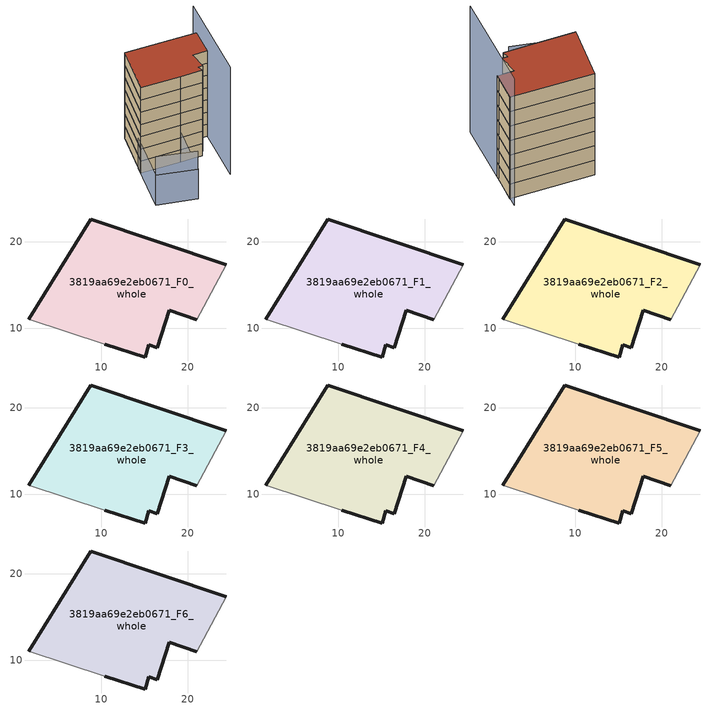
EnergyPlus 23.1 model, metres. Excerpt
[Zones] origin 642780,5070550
3819aa69e2eb0671_F0_whole
 floor ground (EU_floor_Construction): 24.48,17.36 21.48,11.76 21.08,10.96 17.88,12.06 16.48,7.75 15.48,8.06 15.07,6.65 10.37,8.16 1.57,11.06 8.77,22.67 z0
 wall outside (EU_wall_Construction): 10.37,8.16 15.07,6.65 15.48,8.06 16.48,7.75 17.88,12.06 21.08,10.96 / 24.48,17.36 8.77,22.67 1.57,11.06 z0:3
 wall adiabatic (EU_wall_Construction): 1.57,11.06 10.37,8.16 / 21.08,10.96 21.48,11.76 24.48,17.36 z0:3
3819aa69e2eb0671_F1_whole
 floor to 3819aa69e2eb0671_F0_whole (EU_floor_Construction): 24.48,17.36 21.48,11.76 21.08,10.96 17.88,12.06 16.48,7.75 15.48,8.06 15.07,6.65 10.37,8.16 1.57,11.06 8.77,22.67 z3
 wall outside (EU_wall_Construction): 10.37,8.16 15.07,6.65 15.48,8.06 16.48,7.75 17.88,12.06 21.08,10.96 / 24.48,17.36 8.77,22.67 1.57,11.06 z3:6
 wall adiabatic (EU_wall_Construction): 1.57,11.06 10.37,8.16 / 21.08,10.96 21.48,11.76 24.48,17.36 z3:6
3819aa69e2eb0671_F2_whole
 floor to 3819aa69e2eb0671_F1_whole (EU_floor_Construction): 24.48,17.36 21.48,11.76 21.08,10.96 17.88,12.06 16.48,7.75 15.48,8.06 15.07,6.65 10.37,8.16 1.57,11.06 8.77,22.67 z6
 wall outside (EU_wall_Construction): 10.37,8.16 15.07,6.65 15.48,8.06 16.48,7.75 17.88,12.06 21.08,10.96 / 24.48,17.36 8.77,22.67 1.57,11.06 z6:9
 wall adiabatic (EU_wall_Construction): 1.57,11.06 10.37,8.16 / 21.08,10.96 21.48,11.76 24.48,17.36 z6:9
3819aa69e2eb0671_F3_whole
 floor to 3819aa69e2eb0671_F2_whole (EU_floor_Construction): 24.48,17.36 21.48,11.76 21.08,10.96 17.88,12.06 16.48,7.75 15.48,8.06 15.07,6.65 10.37,8.16 1.57,11.06 8.77,22.67 z9
 wall outside (EU_wall_Construction): 10.37,8.16 15.07,6.65 15.48,8.06 16.48,7.75 17.88,12.06 21.08,10.96 / 24.48,17.36 8.77,22.67 1.57,11.06 z9:12
 wall adiabatic (EU_wall_Construction): 1.57,11.06 10.37,8.16 / 21.08,10.96 21.48,11.76 24.48,17.36 z9:12
3819aa69e2eb0671_F4_whole
 floor to 3819aa69e2eb0671_F3_whole (EU_floor_Construction): 24.48,17.36 21.48,11.76 21.08,10.96 17.88,12.06 16.48,7.75 15.48,8.06 15.07,6.65 10.37,8.16 1.57,11.06 8.77,22.67 z12
 wall outside (EU_wall_Construction): 10.37,8.16 15.07,6.65 15.48,8.06 16.48,7.75 17.88,12.06 21.08,10.96 / 24.48,17.36 8.77,22.67 1.57,11.06 z12:15
 wall adiabatic (EU_wall_Construction): 1.57,11.06 10.37,8.16 / 21.08,10.96 21.48,11.76 24.48,17.36 z12:15
3819aa69e2eb0671_F5_whole
 floor to 3819aa69e2eb0671_F4_whole (EU_floor_Construction): 24.48,17.36 21.48,11.76 21.08,10.96 17.88,12.06 16.48,7.75 15.48,8.06 15.07,6.65 10.37,8.16 1.57,11.06 8.77,22.67 z15
 wall outside (EU_wall_Construction): 10.37,8.16 15.07,6.65 15.48,8.06 16.48,7.75 17.88,12.06 21.08,10.96 / 24.48,17.36 8.77,22.67 1.57,11.06 z15:18
 wall adiabatic (EU_wall_Construction): 1.57,11.06 10.37,8.16 / 21.08,10.96 21.48,11.76 24.48,17.36 z15:18
3819aa69e2eb0671_F6_whole
 floor to 3819aa69e2eb0671_F5_whole (EU_floor_Construction): 24.48,17.36 21.48,11.76 21.08,10.96 17.88,12.06 16.48,7.75 15.48,8.06 15.07,6.65 10.37,8.16 1.57,11.06 8.77,22.67 z18
 wall outside (EU_wall_Construction): 10.37,8.16 15.07,6.65 15.48,8.06 16.48,7.75 17.88,12.06 21.08,10.96 / 24.48,17.36 8.77,22.67 1.57,11.06 z18:21
 wall adiabatic (EU_wall_Construction): 1.57,11.06 10.37,8.16 / 21.08,10.96 21.48,11.76 24.48,17.36 z18:21
 roof outside (EU_roof_Construction): 21.08,10.96 21.48,11.76 24.48,17.36 8.77,22.67 1.57,11.06 10.37,8.16 15.07,6.65 15.48,8.06 16.48,7.75 17.88,12.06 z21
shading: -4.63,0.73 2.96,-3.95 z0:11.7; -4.74,0.56 2.62,12.81 / 2.62,12.81 10.37,8.16 / 10.37,8.16 3.01,-4.1 / 3.01,-4.1 -4.74,0.56 z0:7.3; 14.22,-2.26 25.4,19.33 z0:26.2
[Building]
EU S2 Campaign: North Axis=0; Terrain=City; Solar Distribution=FullExterior
[Site:Location]
Lyon-Bron: Latitude=45.75; Longitude=5; Time Zone=1; Elevation=198
[SizingPeriod:WeatherFileDays]
AnnualSizingPeriod: Begin Month=1; Begin Day of Month=1; End Month=12; End Day of Month=31; Day of Week for Start Day=Monday; Use Weather File Daylight Saving Period=No; Use Weather File Rain and Snow Indicators=No
[MATERIAL]
EU_InternalMass_Material: Roughness=MediumRough; Thickness=0.1; Conductivity=1; Density=1800; Specific Heat=900; Thermal Absorptance=0.9; Solar Absorptance=0.7; Visible Absorptance=0.7
[MATERIAL:NOMASS] Roughness=MediumRough; Thermal Absorptance=0.9; Solar Absorptance=0.7; Visible Absorptance=0.7
Name | Thermal Resistance
EU_wall_NoMass | 0.776494
EU_roof_NoMass | 0.486893
EU_floor_NoMass | 0.421597
[CONSTRUCTION]
EU_wall_Construction: EU_wall_NoMass
EU_roof_Construction: EU_roof_NoMass
EU_floor_Construction: EU_floor_NoMass
EU_InternalMass_Construction: EU_InternalMass_Material
[ZONE] Type=1; Multiplier=1; Ceiling Height=autocalculate; Floor Area=autocalculate; Part of Total Floor Area=Yes
Name | Volume
3819aa69e2eb0671_F0_whole | 620.006
3819aa69e2eb0671_F1_whole; 3819aa69e2eb0671_F2_whole; 3819aa69e2eb0671_F3_whole; 3819aa69e2eb0671_F4_whole; 3819aa69e2eb0671_F5_whole; 3819aa69e2eb0671_F6_whole | 620.008
[INTERNALMASS] Construction=EU_InternalMass_Construction; Surface Area=206.669
Name | Zone or ZoneList
3819aa69e2eb0671_F0_whole_EU_InternalMass | 3819aa69e2eb0671_F0_whole
3819aa69e2eb0671_F1_whole_EU_InternalMass | 3819aa69e2eb0671_F1_whole
3819aa69e2eb0671_F2_whole_EU_InternalMass | 3819aa69e2eb0671_F2_whole
3819aa69e2eb0671_F3_whole_EU_InternalMass | 3819aa69e2eb0671_F3_whole
3819aa69e2eb0671_F4_whole_EU_InternalMass | 3819aa69e2eb0671_F4_whole
3819aa69e2eb0671_F5_whole_EU_InternalMass | 3819aa69e2eb0671_F5_whole
3819aa69e2eb0671_F6_whole_EU_InternalMass | 3819aa69e2eb0671_F6_whole
[OTHEREQUIPMENT] Fuel Type=Electricity; Design Level Calculation Method=Watts/Area; Power per Zone Floor Area=1; Fraction Latent=0; Fraction Radiant=0; Fraction Lost=0; Carbon Dioxide Generation Rate=0; EndUse Subcategory=EU_Step8_InternalGains
Name | Zone or ZoneList or Space or SpaceList | Schedule
EU_Step8_InternalGain_3819aa69e2eb0671_F0_whole_f000 | 3819aa69e2eb0671_F0_whole | EU_Step8_GainSchedule_3819aa69e2eb0671_F0_whole_f000
EU_Step8_InternalGain_3819aa69e2eb0671_F1_whole_f000 | 3819aa69e2eb0671_F1_whole | EU_Step8_GainSchedule_3819aa69e2eb0671_F1_whole_f000
EU_Step8_InternalGain_3819aa69e2eb0671_F2_whole_f000 | 3819aa69e2eb0671_F2_whole | EU_Step8_GainSchedule_3819aa69e2eb0671_F2_whole_f000
EU_Step8_InternalGain_3819aa69e2eb0671_F3_whole_f000 | 3819aa69e2eb0671_F3_whole | EU_Step8_GainSchedule_3819aa69e2eb0671_F3_whole_f000
EU_Step8_InternalGain_3819aa69e2eb0671_F4_whole_f000 | 3819aa69e2eb0671_F4_whole | EU_Step8_GainSchedule_3819aa69e2eb0671_F4_whole_f000
EU_Step8_InternalGain_3819aa69e2eb0671_F5_whole_f000 | 3819aa69e2eb0671_F5_whole | EU_Step8_GainSchedule_3819aa69e2eb0671_F5_whole_f000
EU_Step8_InternalGain_3819aa69e2eb0671_F6_whole_f000 | 3819aa69e2eb0671_F6_whole | EU_Step8_GainSchedule_3819aa69e2eb0671_F6_whole_f000
[ZONEVENTILATION:DESIGNFLOWRATE] Schedule=EU_AlwaysOn; Design Flow Rate Calculation Method=AirChanges/Hour; Air Changes per Hour=0.693814; Ventilation Type=Natural; Fan Pressure Rise=0; Fan Total Efficiency=1; Constant Term Coefficient=1; Temperature Term Coefficient=0; Velocity Term Coefficient=0; Velocity Squared Term Coefficient=0; Minimum Indoor Temperature=-100; Maximum Indoor Temperature=100; Delta Temperature=-100; Minimum Outdoor Temperature=-100; Maximum Outdoor Temperature=100; Maximum Wind Speed=40
Name | Zone or ZoneList or Space or SpaceList
EU_ConstantAir_3819aa69e2eb0671_F0_whole | 3819aa69e2eb0671_F0_whole
EU_ConstantAir_3819aa69e2eb0671_F1_whole | 3819aa69e2eb0671_F1_whole
EU_ConstantAir_3819aa69e2eb0671_F2_whole | 3819aa69e2eb0671_F2_whole
EU_ConstantAir_3819aa69e2eb0671_F3_whole | 3819aa69e2eb0671_F3_whole
EU_ConstantAir_3819aa69e2eb0671_F4_whole | 3819aa69e2eb0671_F4_whole
EU_ConstantAir_3819aa69e2eb0671_F5_whole | 3819aa69e2eb0671_F5_whole
EU_ConstantAir_3819aa69e2eb0671_F6_whole | 3819aa69e2eb0671_F6_whole
[HVACTEMPLATE:THERMOSTAT] Constant Heating Setpoint=20; Constant Cooling Setpoint=50
EU_HeatOnly_3819aa69e2eb0671_F0_whole; EU_HeatOnly_3819aa69e2eb0671_F1_whole; EU_HeatOnly_3819aa69e2eb0671_F2_whole; EU_HeatOnly_3819aa69e2eb0671_F3_whole; EU_HeatOnly_3819aa69e2eb0671_F4_whole; EU_HeatOnly_3819aa69e2eb0671_F5_whole; EU_HeatOnly_3819aa69e2eb0671_F6_whole
[HVACTEMPLATE:ZONE:IDEALLOADSAIRSYSTEM] System Availability Schedule=EU_AlwaysOn; Maximum Heating Supply Air Temperature=50; Minimum Cooling Supply Air Temperature=13; Maximum Heating Supply Air Humidity Ratio=0.0156; Minimum Cooling Supply Air Humidity Ratio=0.0077; Heating Limit=NoLimit; Cooling Limit=NoLimit; Heating Availability Schedule=EU_AlwaysOn; Cooling Availability Schedule=EU_CoolingOff; Dehumidification Control Type=ConstantSensibleHeatRatio; Cooling Sensible Heat Ratio=0.7; Dehumidification Setpoint=60; Humidification Control Type=None; Humidification Setpoint=30; Outdoor Air Method=None; Outdoor Air Flow Rate per Person=0.00944; Outdoor Air Flow Rate per Zone Floor Area=0; Outdoor Air Flow Rate per Zone=0; Demand Controlled Ventilation Type=None; Outdoor Air Economizer Type=NoEconomizer; Heat Recovery Type=None; Sensible Heat Recovery Effectiveness=0.7; Latent Heat Recovery Effectiveness=0.65
Name | Template Thermostat
3819aa69e2eb0671_F0_whole | EU_HeatOnly_3819aa69e2eb0671_F0_whole
3819aa69e2eb0671_F1_whole | EU_HeatOnly_3819aa69e2eb0671_F1_whole
3819aa69e2eb0671_F2_whole | EU_HeatOnly_3819aa69e2eb0671_F2_whole
3819aa69e2eb0671_F3_whole | EU_HeatOnly_3819aa69e2eb0671_F3_whole
3819aa69e2eb0671_F4_whole | EU_HeatOnly_3819aa69e2eb0671_F4_whole
3819aa69e2eb0671_F5_whole | EU_HeatOnly_3819aa69e2eb0671_F5_whole
3819aa69e2eb0671_F6_whole | EU_HeatOnly_3819aa69e2eb0671_F6_whole
[SIZING:ZONE] Zone Cooling Design Supply Air Temperature Input Method=SupplyAirTemperature; Zone Cooling Design Supply Air Temperature=13; Zone Heating Design Supply Air Temperature Input Method=SupplyAirTemperature; Zone Heating Design Supply Air Temperature=50; Zone Cooling Design Supply Air Humidity Ratio=0.008; Zone Heating Design Supply Air Humidity Ratio=0.008; Cooling Design Air Flow Method=DesignDay; Cooling Design Air Flow Rate=0; Cooling Minimum Air Flow per Zone Floor Area=0.000762; Cooling Minimum Air Flow=0; Cooling Minimum Air Flow Fraction=0.2; Heating Design Air Flow Method=DesignDay; Heating Design Air Flow Rate=0; Heating Maximum Air Flow per Zone Floor Area=0.002032; Heating Maximum Air Flow=0.141576; Heating Maximum Air Flow Fraction=0.3; Account for Dedicated Outdoor Air System=No; Dedicated Outdoor Air System Control Strategy=NeutralSupplyAir; Dedicated Outdoor Air Low Setpoint Temperature for Design=autosize; Dedicated Outdoor Air High Setpoint Temperature for Design=autosize; Zone Load Sizing Method=Sensible Load Only No Latent Load; Zone Latent Cooling Design Supply Air Humidity Ratio Input Method=HumidityRatioDifference; Zone Cooling Design Supply Air Humidity Ratio Difference=0.005; Zone Latent Heating Design Supply Air Humidity Ratio Input Method=HumidityRatioDifference; Zone Humidification Design Supply Air Humidity Ratio Difference=0.005
3819aa69e2eb0671_F0_whole; 3819aa69e2eb0671_F1_whole; 3819aa69e2eb0671_F2_whole; 3819aa69e2eb0671_F3_whole; 3819aa69e2eb0671_F4_whole; 3819aa69e2eb0671_F5_whole; 3819aa69e2eb0671_F6_whole
[SCHEDULE:CONSTANT]
Name | Hourly Value
EU_AlwaysOn | 1
EU_CoolingOff | 0
[SCHEDULE:FILE] Column Number=1; Rows to Skip at Top=0; Number of Hours of Data=8760; Column Separator=Comma; Interpolate to Timestep=No; Minutes per Item=60; Adjust Schedule for Daylight Savings=Yes
Name | File
EU_Step8_GainSchedule_3819aa69e2eb0671_F0_whole_f000 | ../../schedules/3819aa69e2eb0671/3819aa69e2eb0671_F0_whole_f000_gain.csv
EU_Step8_GainSchedule_3819aa69e2eb0671_F1_whole_f000 | ../../schedules/3819aa69e2eb0671/3819aa69e2eb0671_F1_whole_f000_gain.csv
EU_Step8_GainSchedule_3819aa69e2eb0671_F2_whole_f000 | ../../schedules/3819aa69e2eb0671/3819aa69e2eb0671_F2_whole_f000_gain.csv
EU_Step8_GainSchedule_3819aa69e2eb0671_F3_whole_f000 | ../../schedules/3819aa69e2eb0671/3819aa69e2eb0671_F3_whole_f000_gain.csv
EU_Step8_GainSchedule_3819aa69e2eb0671_F4_whole_f000 | ../../schedules/3819aa69e2eb0671/3819aa69e2eb0671_F4_whole_f000_gain.csv
EU_Step8_GainSchedule_3819aa69e2eb0671_F5_whole_f000 | ../../schedules/3819aa69e2eb0671/3819aa69e2eb0671_F5_whole_f000_gain.csv
EU_Step8_GainSchedule_3819aa69e2eb0671_F6_whole_f000 | ../../schedules/3819aa69e2eb0671/3819aa69e2eb0671_F6_whole_f000_gain.csv
